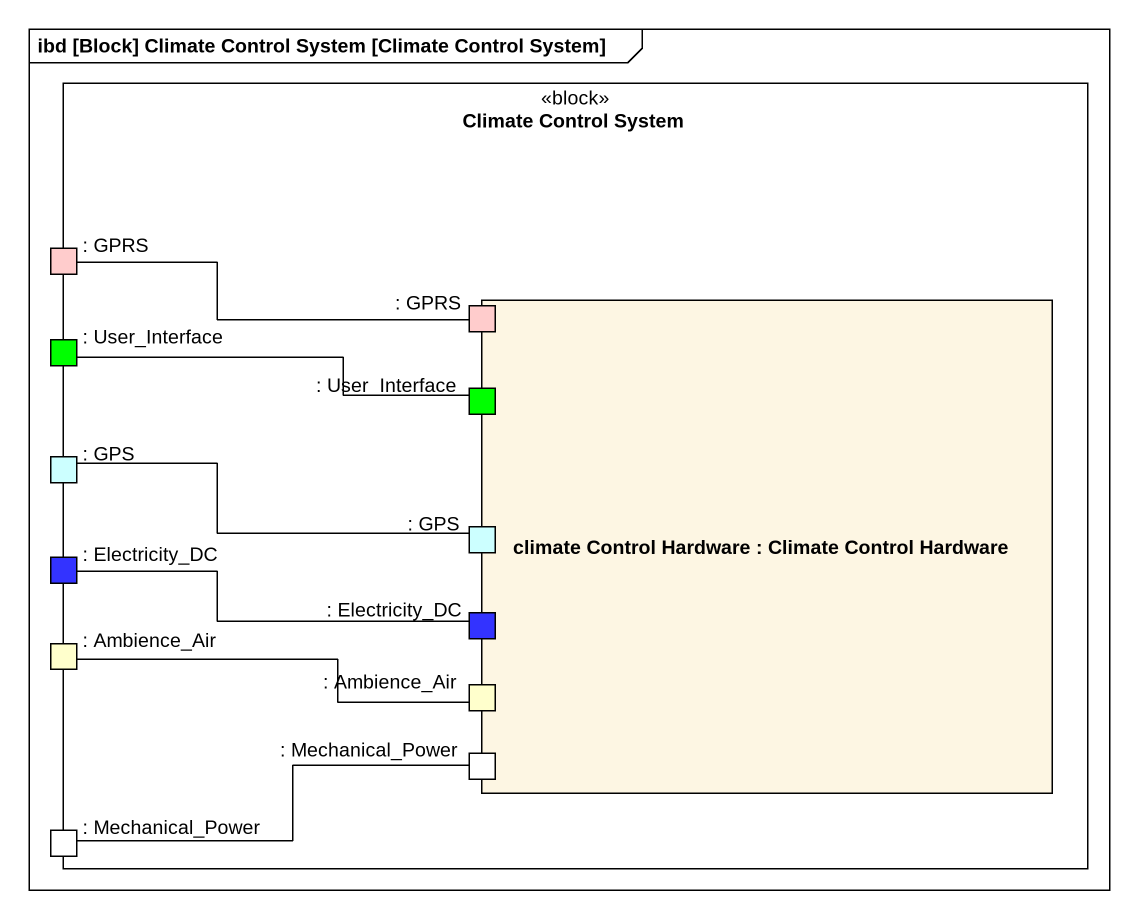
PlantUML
@startuml
mainframe ibd [Block] Climate Control System [Climate Control System]
rectangle "Climate Control System" as Climate_Control_System <<block>> {
  port ": GPRS" as GPRS #FFCCCC
  port ": User_Interface" as User_Interface #00FF00
  rectangle "climate Control Hardware : Climate Control Hardware" as climate_Control_Hardware {
    port ": GPRS" as GPRS_2 #FFCCCC
    port ": User_Interface" as User_Interface_2 #00FF00
    port ": GPS" as GPS_2 #CCFFFF
    port ": Electricity_DC" as Electricity_DC_2 #3333FF
    port ": Mechanical_Power" as Mechanical_Power #FFFFFF
    port ": Ambience_Air" as Ambience_Air_2 #FFFFCC
  }
  port ": GPS" as GPS #CCFFFF
  port ": Electricity_DC" as Electricity_DC #3333FF
  port ": Ambience_Air" as Ambience_Air #FFFFCC
  port ": Mechanical_Power" as Mechanical_Power_2 #FFFFFF
}
GPRS -right- GPRS_2
User_Interface -right- User_Interface_2
GPS -right- GPS_2
Electricity_DC -right- Electricity_DC_2
Ambience_Air -right- Ambience_Air_2
Mechanical_Power_2 -right- Mechanical_Power
@enduml
